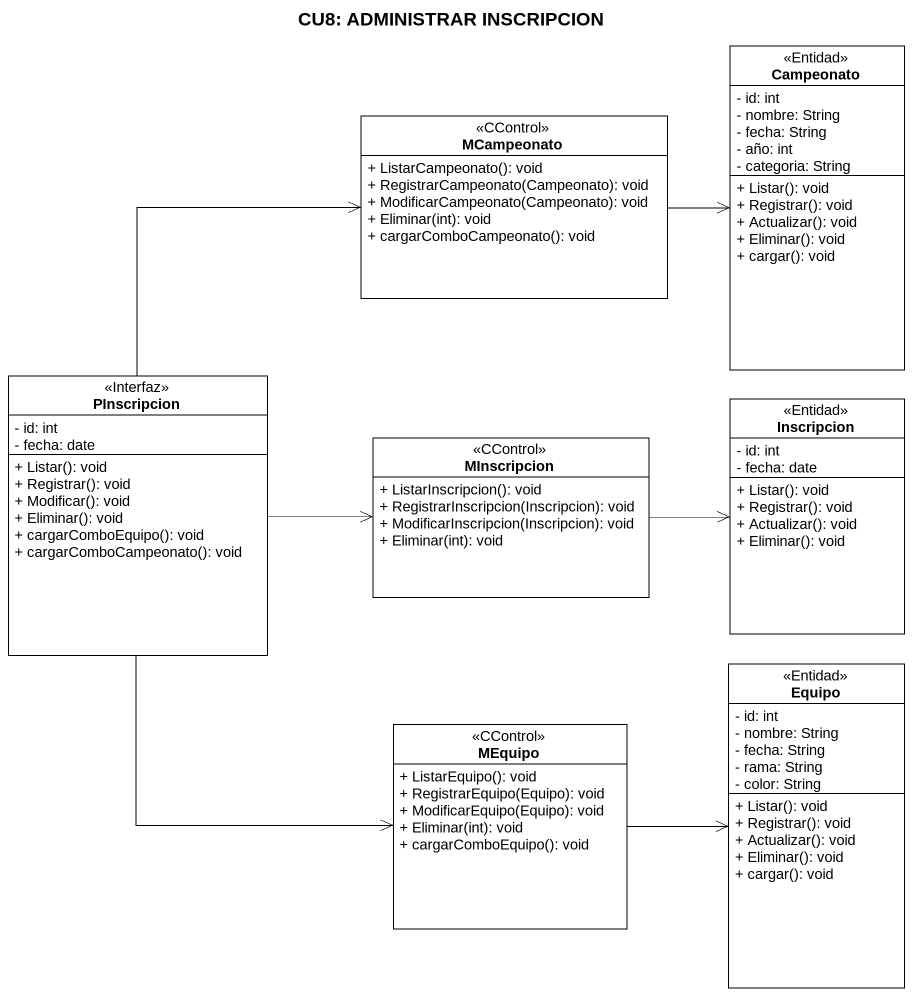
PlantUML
@startuml
title CU8: ADMINISTRAR INSCRIPCION
hide circle
hide empty members
skinparam classAttributeIconSize 0
class Campeonato <<Entidad>> #FFFFFF {
  - id: int
  - nombre: String
  - fecha: String
  - año: int
  - categoria: String
  + Listar(): void
  + Registrar(): void
  + Actualizar(): void
  + Eliminar(): void
  + cargar(): void
}
class MCampeonato <<CControl>> #FFFFFF {
  + ListarCampeonato(): void
  + RegistrarCampeonato(Campeonato): void
  + ModificarCampeonato(Campeonato): void
  + Eliminar(int): void
  + cargarComboCampeonato(): void
}
class PInscripcion <<Interfaz>> #FFFFFF {
  - id: int
  - fecha: date
  + Listar(): void
  + Registrar(): void
  + Modificar(): void
  + Eliminar(): void
  + cargarComboEquipo(): void
  + cargarComboCampeonato(): void
}
class Inscripcion <<Entidad>> #FFFFFF {
  - id: int
  - fecha: date
  + Listar(): void
  + Registrar(): void
  + Actualizar(): void
  + Eliminar(): void
}
class MInscripcion <<CControl>> #FFFFFF {
  + ListarInscripcion(): void
  + RegistrarInscripcion(Inscripcion): void
  + ModificarInscripcion(Inscripcion): void
  + Eliminar(int): void
}
class Equipo <<Entidad>> #FFFFFF {
  - id: int
  - nombre: String
  - fecha: String
  - rama: String
  - color: String
  + Listar(): void
  + Registrar(): void
  + Actualizar(): void
  + Eliminar(): void
  + cargar(): void
}
class MEquipo <<CControl>> #FFFFFF {
  + ListarEquipo(): void
  + RegistrarEquipo(Equipo): void
  + ModificarEquipo(Equipo): void
  + Eliminar(int): void
  + cargarComboEquipo(): void
}
MCampeonato -right-> Campeonato
PInscripcion -up-> MCampeonato
PInscripcion -right-> MInscripcion
PInscripcion --> MEquipo
MInscripcion -right-> Inscripcion
MEquipo -right-> Equipo
@enduml
